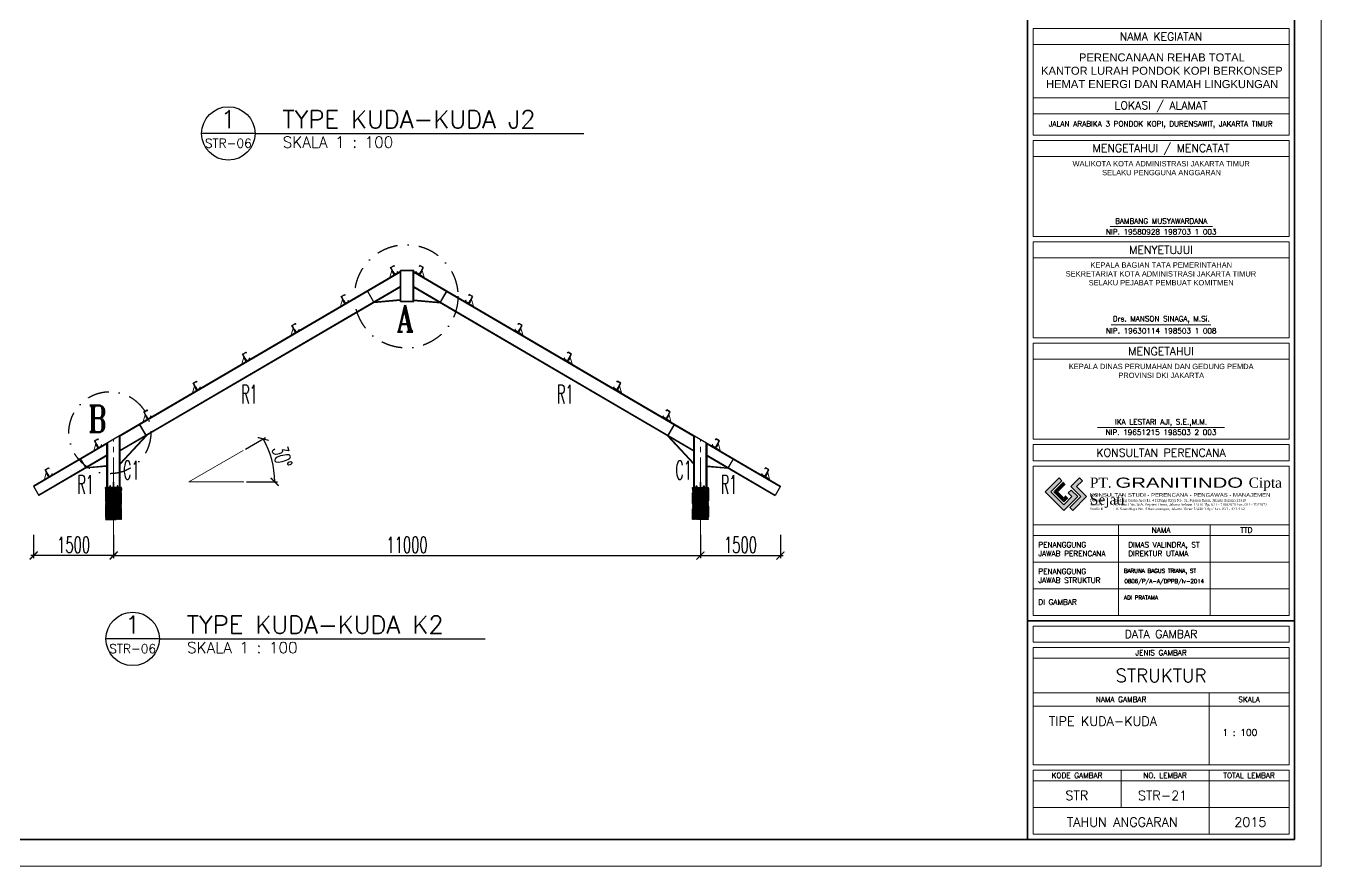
# Model space of a CAD drawing. Header units: inches. Extents: x 266054 to 836293, y -258454 to -102650.
# Drawn here: x 373188 to 397465, y -258441 to -242691 of the extents above; entities that cross this region are included whole.
import ezdxf
from ezdxf.enums import TextEntityAlignment as Align

# ---------------------------------------------------------------- set-up
doc = ezdxf.new("R2010")
doc.units = ezdxf.units.IN
doc.header["$LTSCALE"] = 800
doc.header["$MEASUREMENT"] = 0
for name, pattern in [('CENTER2', [1.125, 0.75, -0.125, 0.125, -0.125]), ('DASHDOT', [1, 0.5, -0.25, 0, -0.25]), ('HIDDEN', [0.375, 0.25, -0.125])]:
    doc.linetypes.add(name, pattern=pattern)
for name, color, linetype in [('03-GRS', 3, 'Continuous'), ('Balok', 4, 'HIDDEN'), ('HAT', 8, 'Continuous'), ('KOL', 5, 'Continuous'), ('LOGO', 7, 'Continuous'), ('TEXT', 4, 'Continuous'), ('TEXT1', 7, 'Continuous'), ('WF', 3, 'Continuous')]:
    doc.layers.add(name, color=color, linetype=linetype)
for name, color, linetype, lineweight in [('AS', 8, 'CENTER2', 5), ('atap', 7, 'Continuous', 20), ('DIM', 251, 'Continuous', 0), ('DM', 8, 'Continuous', 5), ('GRS KOP', 1, 'Continuous', 35), ('hacht', 8, 'Continuous', 5), ('kop', 7, 'Continuous', 20), ('NOT', 7, 'Continuous', 15), ('TX1', 7, 'Continuous', 0)]:
    doc.layers.add(name, color=color, linetype=linetype, lineweight=lineweight)
doc.styles.add('BARU', font='arial.ttf')
doc.styles.add('DICK STYLE 100', font='romans.shx', dxfattribs={"width": 0.6, "height": 300})
doc.styles.add('ROMAND', font='romant.shx', dxfattribs={"width": 0.75, "height": 300})
doc.styles.add('ROMANS', font='romans.shx', dxfattribs={"width": 0.8, "height": 0.25})
doc.styles.add('S', font='SIMPLEX', dxfattribs={"width": 1.1})
doc.styles.get("Standard").update_dxf_attribs({"font": 'romans.shx'})
doc.dimstyles.new('100 A', dxfattribs={"dimtxt": 250, "dimasz": 150, "dimexe": 50, "dimexo": 50, "dimgap": 50, "dimtad": 1, "dimdec": 0, "dimrnd": 1, "dimtxsty": 'DICK STYLE 100', "dimblk": 'ARCHTICK', "dimcen": 100, "dimdle": 50, "dimclrd": 18, "dimclre": 18, "dimclrt": 7, "dimadec": 0, "dimazin": 2, "dimtfac": 1, "dimtdec": 0, "dimtix": 1, "dimtmove": 0, "dimatfit": 3, "dimfxl": 0, "dimarcsym": 0})

# ---------------------------------------------------------------- blocks, each defined once
blk = doc.blocks.new('_ArchTick')
at = {"layer": 'LOGO', "color": 0, "const_width": 0.15}
blk.add_lwpolyline([(-0.5, -0.5), (0.5, 0.5)], dxfattribs=at)
blk = doc.blocks.new('*D193')
at = {"layer": 'Defpoints', "color": 0, "ltscale": 5}
for p in [(374832, -252183), (385832, -252183), (385832, -252620)]:
    blk.add_point(p, dxfattribs=at)
at = {"layer": 'hacht', "color": 18, "lineweight": -2, "ltscale": 5}
for p, q in [((374832, -252233), (374832, -252670)), ((385832, -252233), (385832, -252670)), ((374782, -252620), (385882, -252620))]:
    blk.add_line(p, q, dxfattribs=at)
at = {"layer": 'hacht', "color": 18, "lineweight": -2, "ltscale": 5, "xscale": 150, "yscale": 150, "zscale": 150, "rotation": 180}
blk.add_blockref('_ArchTick', (374832, -252620), dxfattribs=at)
at = {"layer": 'hacht', "color": 18, "lineweight": -2, "ltscale": 5, "xscale": 150, "yscale": 150, "zscale": 150}
blk.add_blockref('_ArchTick', (385832, -252620), dxfattribs=at)
at = {"layer": 'hacht', "color": 7, "ltscale": 5, "insert": (380332, -252420), "char_height": 300, "attachment_point": 5, "style": 'DICK STYLE 100'}
blk.add_mtext('11000', dxfattribs=at)
blk = doc.blocks.new('A$C58C93239')
at = {"layer": '03-GRS'}
for p, q in [((-662, 1348), (-12, 1721)), ((-662, 1348), (-12, 1721)), ((83, 46), (-662, 1348)), ((83, 46), (-662, 1348)), ((-619, 1336), (-23, 1677)), ((-619, 1336), (-23, 1677)), ((94, 90), (-619, 1336)), ((94, 90), (-619, 1336)), ((-444, 805), (-374, 845)), ((-444, 805), (-374, 845)), ((3, 24), (-444, 805)), ((3, 24), (-444, 805)), ((-267, 399), (-74, 510)), ((-267, 399), (-74, 510)), ((60, 1531), (-23, 1677)), ((60, 1531), (-23, 1677)), ((88, 1547), (-12, 1721)), ((88, 1547), (-12, 1721)), ((60, 1531), (88, 1547)), ((60, 1531), (88, 1547)), ((83, 46), (734, 419)), ((83, 46), (734, 419)), ((122, -23), (83, 46)), ((122, -23), (83, 46)), ((94, 90), (690, 431)), ((94, 90), (690, 431)), ((606, 577), (634, 593)), ((606, 577), (634, 593)), ((690, 431), (606, 577)), ((690, 431), (606, 577)), ((734, 419), (634, 593)), ((734, 419), (634, 593)), ((-785, -450), (-4, -3)), ((-785, -450), (-4, -3)), ((-746, -520), (-785, -450)), ((-746, -520), (-785, -450)), ((-746, -520), (122, -23)), ((-746, -520), (122, -23))]:
    blk.add_line(p, q, dxfattribs=at)
blk.add_ellipse((-14, 14), major_axis=(-14.1, 14.1), ratio=1, start_param=2.8759802, end_param=4.4467765, dxfattribs=at)
blk.add_ellipse((-14, 14), major_axis=(-14.1, 14.1), ratio=1, start_param=2.8759802, end_param=4.4467765, dxfattribs=at)
at = {"layer": 'atap', "color": 2}
for p, q in [((-444, 805), (-785, -450)), ((-327, 503), (-133, 614)), ((-327, 503), (-267, 399)), ((-267, 399), (-74, 510)), ((-208, 295), (-14, 406)), ((-208, 295), (-14, 406)), ((-208, 295), (-148, 191)), ((-148, 191), (46, 302)), ((-133, 614), (-74, 510)), ((-14, 406), (46, 302))]:
    blk.add_line(p, q, dxfattribs=at)
blk = doc.blocks.new('GORDING 150')
at = {"layer": 'Balok', "color": 1, "ltscale": 0.5, "xscale": 0.09999999997671699, "yscale": 0.09999999997671699, "zscale": 0.09999999997671699}
blk.add_blockref('A$C58C93239', (13, -48), dxfattribs=at)
blk = doc.blocks.new('*D194')
at = {"layer": 'Defpoints', "color": 0, "ltscale": 5}
for p in [(373332, -252183), (374832, -252183), (373332, -252620)]:
    blk.add_point(p, dxfattribs=at)
at = {"layer": 'hacht', "color": 18, "lineweight": -2, "ltscale": 5}
for p, q in [((373332, -252233), (373332, -252670)), ((374832, -252233), (374832, -252670)), ((374882, -252620), (373282, -252620))]:
    blk.add_line(p, q, dxfattribs=at)
at = {"layer": 'hacht', "color": 18, "lineweight": -2, "ltscale": 5, "xscale": 150, "yscale": 150, "zscale": 150, "rotation": 180}
blk.add_blockref('_ArchTick', (373332, -252620), dxfattribs=at)
at = {"layer": 'hacht', "color": 18, "lineweight": -2, "ltscale": 5, "xscale": 150, "yscale": 150, "zscale": 150}
blk.add_blockref('_ArchTick', (374832, -252620), dxfattribs=at)
at = {"layer": 'hacht', "color": 7, "ltscale": 5, "insert": (374082, -252420), "char_height": 300, "attachment_point": 5, "style": 'DICK STYLE 100'}
blk.add_mtext('1500', dxfattribs=at)
blk = doc.blocks.new('Ndtpd')
at = {"lineweight": -3}
blk.add_line((0.747, 0), (-0.747, 0), dxfattribs=at)
blk.add_circle((0, 0), 0.747, dxfattribs=at)
at = {"color": 10, "lineweight": -3, "style": 'S', "width": 1.1, "flags": 4}
blk.add_attdef('NO', text='', height=0.5, dxfattribs=at).set_placement((0, 0.148), align=Align.CENTER)
blk.add_attdef('NDTPD', (1.516, 0.148), '', height=0.5, dxfattribs=at)
at = {"color": 5, "lineweight": -3, "style": 'S', "width": 1.1, "flags": 4}
blk.add_attdef('NOLBR', text='', height=0.3, dxfattribs=at).set_placement((0, -0.398), align=Align.CENTER)
blk.add_attdef('SKALA', (1.523, -0.398), '', height=0.3, dxfattribs=at)
blk = doc.blocks.new('*D195')
at = {"layer": 'Defpoints', "color": 0, "ltscale": 5}
for p in [(385832, -252183), (387332, -252183), (387332, -252620)]:
    blk.add_point(p, dxfattribs=at)
at = {"layer": 'hacht', "color": 18, "lineweight": -2, "ltscale": 5}
for p, q in [((385832, -252233), (385832, -252670)), ((387332, -252233), (387332, -252670)), ((385782, -252620), (387382, -252620))]:
    blk.add_line(p, q, dxfattribs=at)
at = {"layer": 'hacht', "color": 18, "lineweight": -2, "ltscale": 5, "xscale": 150, "yscale": 150, "zscale": 150, "rotation": 180}
blk.add_blockref('_ArchTick', (385832, -252620), dxfattribs=at)
at = {"layer": 'hacht', "color": 18, "lineweight": -2, "ltscale": 5, "xscale": 150, "yscale": 150, "zscale": 150}
blk.add_blockref('_ArchTick', (387332, -252620), dxfattribs=at)
at = {"layer": 'hacht', "color": 7, "ltscale": 5, "insert": (386582, -252420), "char_height": 300, "attachment_point": 5, "style": 'DICK STYLE 100'}
blk.add_mtext('1500', dxfattribs=at)
blk = doc.blocks.new('logo granitindo baru')
at = {"layer": 'LOGO'}
for points in [[(1.03, 1.463), (0.916, 1.574), (0.366, 1.024), (1.1, 0.289), (1.652, 0.843), (1.392, 1.098), (1.281, 0.987), (1.423, 0.84), (1.102, 0.519), (0.594, 1.025)], [(1.721, 1.576), (1.381, 1.236), (1.771, 0.842), (1.341, 0.407), (1.454, 0.294), (2.001, 0.844), (1.609, 1.237), (1.835, 1.464)]]:
    blk.add_hatch(color=8, dxfattribs=at).paths.add_polyline_path(points)
at = {"layer": 'Defpoints'}
blk.add_point((9.7, 0), dxfattribs=at)
at = {"layer": 'LOGO'}
blk.add_lwpolyline([(1.03, 1.463), (0.916, 1.574), (0.366, 1.024), (1.1, 0.289), (1.652, 0.843), (1.392, 1.098), (1.281, 0.987), (1.423, 0.84), (1.102, 0.519), (0.594, 1.025), (1.03, 1.463), (0.916, 1.574)], dxfattribs=at)
at = {"layer": 'LOGO', "lineweight": 0}
blk.add_lwpolyline([(1.721, 1.576), (1.381, 1.236), (1.771, 0.842), (1.341, 0.407), (1.454, 0.294), (2.001, 0.844), (1.609, 1.237), (1.835, 1.464), (1.721, 1.576)], dxfattribs=at)
at = {"layer": 'LOGO', "lineweight": 13}
for points in [[(1.089, 1.403), (0.713, 1.026), (1.101, 0.638), (1.258, 0.794)], [(1.112, 1.38), (0.759, 1.026), (1.101, 0.683), (1.235, 0.817)], [(1.134, 1.357), (0.803, 1.026), (1.101, 0.728), (1.213, 0.839)], [(1.157, 1.334), (0.85, 1.026), (1.101, 0.775), (1.189, 0.863)]]:
    blk.add_lwpolyline(points, dxfattribs=at)
at = {"layer": 'LOGO', "insert": (2.134, 1.589), "char_height": 0.4, "width": 7.66452, "attachment_point": 1}
blk.add_mtext('{\\fTimes New Roman|b0|i0|c0|p18;PT. \\fCityBlueprint|b0|i0|c2|p2;\\W1.5;GRANITINDO \\fTimes New Roman|b0|i0|c0|p18;\\W1;Cipta Sejati}', dxfattribs=at)
at = {"layer": 'LOGO', "insert": (2.134, 0.975), "char_height": 0.1, "attachment_point": 1}
blk.add_mtext_dynamic_manual_height_columns('{\\f@Arial Unicode MS|b0|i0|c0|p34;\\H1.4x;\\W1.2;KONSULTAN STUDI - PERENCANA - PENGAWAS - MANAJEMEN\\fTimes New Roman|b0|i0|c0|p18;\\P\\pt0.9;\\H0.71429x;\\W1;Domisili ^I: Gedung Graha Arsa Lt. 4 Jl.Siaga Raya No. 31, Pejaten Barat, Jakarta Selatan 12510\\PStudio I ^I: Jl. Batu I No. 36A, Pejaten Timur, Jakarta Selatan 12510 Tlp. 021 - 71082879 Fax. 021 - 7972072\\PStudio II          : Jl. Sawo Raya No. 4 Rawamangun, Jakarta Timur 13220 Telp / Fax. 021 - 4717152}', width=9.56937, gutter_width=0, heights=[1.67], dxfattribs=at)
blk = doc.blocks.new('kop')
at = {"layer": 'GRS KOP'}
for p, q in [((73, 1), (73, 54)), ((83, 1), (83, 54)), ((73, 9.2), (83, 9.2))]:
    blk.add_line(p, q, dxfattribs=at)
blk.add_lwpolyline([(1, 54), (83, 54), (83, 1), (1, 1)], close=True, dxfattribs=at)
at = {"layer": 'kop', "color": 7}
for p in [(84, 55), (84, 55), (0, 0)]:
    blk.add_line(p, (84, 0), dxfattribs=at)
at = {"layer": 'kop'}
for p, q in [((73.2, 27.4), (73.2, 31.4)), ((82.8, 31.4), (73.2, 31.4)), ((82.8, 27.4), (82.8, 31.4)), ((82.8, 30.8), (73.2, 30.8)), ((82.8, 28.8), (73.2, 28.8)), ((82.8, 28.2), (73.2, 28.2)), ((82.8, 27.4), (73.2, 27.4)), ((73.2, 23.6), (73.2, 27.2)), ((82.8, 27.2), (73.2, 27.2)), ((82.8, 23.6), (82.8, 27.2)), ((82.8, 26.6), (73.2, 26.6)), ((76.089, 23.976), (79.928, 23.976)), ((82.8, 23.6), (73.2, 23.6)), ((73.2, 19.8), (73.2, 23.4)), ((82.8, 23.4), (73.2, 23.4)), ((82.8, 19.8), (82.8, 23.4)), ((82.8, 22.8), (73.2, 22.8)), ((76.127, 20.296), (79.863, 20.296)), ((82.8, 19.8), (73.2, 19.8)), ((73.2, 16), (73.2, 19.6)), ((82.8, 19.6), (73.2, 19.6)), ((82.8, 16), (82.8, 19.6)), ((82.8, 19), (73.2, 19)), ((82.8, 16), (73.2, 16)), ((73.2, 9.4), (73.2, 15)), ((82.8, 15), (73.2, 15)), ((82.8, 9.4), (82.8, 15)), ((82.8, 12.8), (73.2, 12.8)), ((76.4, 9.4), (76.4, 12.8)), ((79.842, 9.4), (79.842, 12.8)), ((82.8, 12.4), (73.2, 12.4)), ((73.2, 12.4), (73.2, 11.4)), ((82.8, 11.4), (73.2, 11.4)), ((82.8, 10.4), (73.2, 10.4)), ((82.8, 9.4), (73.2, 9.4)), ((73.2, 7.8), (82.8, 7.8)), ((73.2, 6.5), (82.8, 6.5)), ((79.8, 3.8), (79.8, 6.5)), ((73.2, 6), (82.8, 6)), ((76.5, 2.2), (76.5, 3.6)), ((79.8, 1.2), (79.8, 3.6)), ((73.2, 3.2), (82.8, 3.2)), ((73.2, 2.2), (82.8, 2.2))]:
    blk.add_line(p, q, dxfattribs=at)
blk.add_lwpolyline([(75.615, 16.449), (80.377, 16.449)], dxfattribs=at)
for points in [[(73.2, 15.2), (82.8, 15.2), (82.8, 15.8), (73.2, 15.8)], [(73.2, 8.4), (82.8, 8.4), (82.8, 9), (73.2, 9)], [(73.2, 3.8), (82.8, 3.8), (82.8, 8.2), (73.2, 8.2)], [(73.2, 1.2), (82.8, 1.2), (82.8, 3.6), (73.2, 3.6)]]:
    blk.add_lwpolyline(points, close=True, dxfattribs=at)
at = {"xscale": 0.9500000000000454, "yscale": 0.9500000000000454, "zscale": 0.9500000000000454}
blk.add_blockref('logo granitindo baru', (73.307, 13.056), dxfattribs=at)
at = {"layer": 'kop'}
for s, height, p in [('NAMA KEGIATAN', 0.3, (78, 31.1)), ('LOKASI / ALAMAT', 0.3, (78, 28.5)), ('JALAN ARABIKA 3 PONDOK KOPI, DURENSAWIT, JAKARTA TIMUR', 0.2, (77.986, 27.8)), ('MENGETAHUI / MENCATAT', 0.3, (78, 26.9)), ('BAMBANG MUSYAWARDANA', 0.19926, (78.007, 24.183)), ('NIP. 19580928 198703 1 003', 0.19926, (78.007, 23.78)), ('MENYETUJUI', 0.3, (78, 23.1)), ('Drs. MANSON SINAGA, M.Si.', 0.19926, (78.009, 20.496)), ('NIP. 19630114 198503 1 008', 0.19926, (78.009, 20.071)), ('MENGETAHUI', 0.3, (78, 19.3)), ('IKA LESTARI AJI, S.E.,M.M.', 0.2, (77.999, 16.625)), ('NIP. 19651215 198503 2 003', 0.2, (77.999, 16.264)), ('KONSULTAN PERENCANA', 0.3, (78, 15.5)), ('NAMA', 0.2, (78, 12.6)), ('TTD', 0.2, (81.2, 12.6)), ('DATA GAMBAR', 0.3, (78, 8.7)), ('JENIS GAMBAR', 0.2, (78, 8)), ('STRUKTUR', 0.5, (78, 7.146)), ('NAMA GAMBAR', 0.2, (76.5, 6.25)), ('SKALA', 0.2, (81.3, 6.25)), ('KODE GAMBAR', 0.2, (74.85, 3.4)), ('NO. LEMBAR', 0.2, (78.15, 3.4)), ('TOTAL LEMBAR', 0.2, (81.3, 3.4)), ('STR', 0.35, (74.844, 2.65)), ('TAHUN ANGGARAN', 0.35, (76.545, 1.65)), ('2015', 0.35, (81.349, 1.65))]:
    blk.add_text(s, height=height, dxfattribs=at).set_placement(p, align=Align.MIDDLE)
blk.add_text('0806/P/A-A/DPPB/Iv-2014', height=0.15, dxfattribs=at).set_placement((78.122, 10.609), align=Align.CENTER)
at = {"layer": 'kop', "attachment_point": 1, "style": 'BARU'}
for s, width, insert, char_height in [('\\pi1.4591;PERENCANAAN REHAB TOTAL\\P\\pi0.039313;KANTOR LURAH PONDOK KOPI BERKONSEP\\P\\pi0.2239;HEMAT ENERGI DAN RAMAH LINGKUNGAN', 9.08886, (73.464, 30.469), 0.3), ('\\pi0.65609;WALIKOTA KOTA ADMINISTRASI JAKARTA TIMUR\\P\\pi1.7645;SELAKU PENGGUNA ANGGARAN', 7.94943, (74.027, 26.434), 0.2), ('\\pi1.5072;KEPALA BAGIAN TATA PEMERINTAHAN\\P\\pi0.57794;SEKRETARIAT KOTA ADMINISTRASI JAKARTA TIMUR\\P\\pi1.4412;SELAKU PEJABAT PEMBUAT KOMITMEN', 8.28085, (73.847, 22.638), 0.2), ('\\pi0.5226;KEPALA DINAS PERUMAHAN DAN GEDUNG PEMDA \\P\\pi2.3784;PROVINSI DKI JAKARTA', 7.94943, (74.022, 18.833), 0.2)]:
    blk.add_mtext_dynamic_manual_height_columns(s, width=width, gutter_width=1.5, heights=[0], dxfattribs=dict(at, insert=insert, char_height=char_height))
at = {"layer": 'kop', "attachment_point": 1}
for s, insert, char_height, width in [('PENANGGUNG\\PJAWAB PERENCANA', (73.4, 12.15), 0.2, 8.33062), ('DIMAS VALINDRA, ST\\PDIREKTUR UTAMA', (76.77, 12.15), 0.2, 8.16499), ('PENANGGUNG\\PJAWAB STRUKTUR', (73.4, 11.15), 0.2, 8.79211), ('BARUNA BAGUS TRIANA, ST', (76.609, 11.143), 0.15, 4.04264), ('DI GAMBAR', (73.4, 10), 0.2, 7.59768), ('ADI PRATAMA', (76.609, 10.143), 0.15, 4.04264)]:
    blk.add_mtext(s, dxfattribs=dict(at, insert=insert, char_height=char_height, width=width))
at = {"layer": 'kop', "style": 'BARU', "flags": 4}
for p, height in [((73.8, 5.4), 0.35), ((80.303, 5.382), 0.25), ((73.8, 4.9), 0.35), ((80.303, 4.882), 0.25), ((73.8, 4.4), 0.35), ((80.303, 4.382), 0.25)]:
    blk.add_attdef('-', p, '', height=height, dxfattribs=at)
at = {"layer": 'kop', "flags": 4}
for tag, p in [('AR-00', (78.057, 2.648)), ('00', (81.238, 2.647))]:
    blk.add_attdef(tag, text='', height=0.35, dxfattribs=at).set_placement(p, align=Align.MIDDLE)
blk = doc.blocks.new('*D214')
at = {"layer": 'Defpoints', "color": 0, "ltscale": 5}
for p in [(377263, -250649), (377827, -250958), (376242, -251238), (376242, -251238), (377271, -251238)]:
    blk.add_point(p, dxfattribs=at)
at = {"layer": 'hacht', "color": 18, "lineweight": -2, "ltscale": 5}
for p, q in [((377306, -250624), (377679, -250408)), ((377321, -251238), (377901, -251238))]:
    blk.add_line(p, q, dxfattribs=at)
blk.add_arc((376242, -251238), 1609, 360, 30, dxfattribs=at)
at = {"layer": 'hacht', "color": 18, "lineweight": -2, "ltscale": 5, "xscale": 150, "yscale": 150, "zscale": 150}
for p, rotation in [((377636, -250433), 120.0000000000145), ((377851, -251238), 269.999999999998)]:
    blk.add_blockref('_ArchTick', p, dxfattribs=dict(at, rotation=rotation))
at = {"layer": 'hacht', "color": 7, "ltscale": 5, "insert": (377990, -250769), "char_height": 300, "attachment_point": 5, "rotation": 285, "style": 'DICK STYLE 100'}
blk.add_mtext('30°', dxfattribs=at)

msp = doc.modelspace()

# ---------------------------------------------------------------- hatches: boundary and pattern name
at = {"layer": 'hacht', "ltscale": 0.01}
h = msp.add_hatch(dxfattribs=at)
h.set_pattern_fill('ANSI37,_O', color=256, scale=5)
h.set_pattern_definition([(45, (-1711612.524, -624422.228), (-11.22532015, 11.22532015), []), (135, (-1711612.524, -624422.228), (-11.22532015, -11.22532015), [])])
h.paths.add_polyline_path([(374681.5, -251943.1), (374981.5, -251943.1), (374981.5, -251393.1), (374681.5, -251393.1)])
h = msp.add_hatch(dxfattribs=at)
h.set_pattern_fill('ANSI37,_O', color=256, scale=5)
h.set_pattern_definition([(135, (2472275.602, -624422.228), (11.22532015, 11.22532015), []), (45, (2472275.602, -624422.228), (11.22532015, -11.22532015), [])])
h.paths.add_polyline_path([(385981.5, -251943.1), (385681.5, -251943.1), (385681.5, -251393.1), (385981.5, -251393.1)])
at = {"layer": 'HAT'}
h = msp.add_hatch(dxfattribs=at)
h.set_pattern_fill('ANSI31', color=256, scale=100, style=0)
h.set_pattern_definition([(45, (-120393.661, -178291.308), (-8.83883476, 8.83883476), [])])
h.paths.add_polyline_path([(374925.6, -251363.1), (374737.6, -251363.1), (374737.6, -251393.1), (374925.6, -251393.1)])
h.paths.add_polyline_path([(374681.5, -251363.1), (374681.5, -251393.1), (374725.6, -251393.1), (374725.6, -251363.1)])
h.paths.add_polyline_path([(374981.5, -251393.1), (374981.5, -251363.1), (374937.6, -251363.1), (374937.6, -251393.1)])
h = msp.add_hatch(dxfattribs=at)
h.set_pattern_fill('ANSI31', color=256, scale=100, style=0)
h.set_pattern_definition([(135, (881056.739, -178291.308), (8.83883476, 8.83883476), [])])
h.paths.add_polyline_path([(385737.4, -251363.1), (385925.4, -251363.1), (385925.4, -251393.1), (385737.4, -251393.1)])
h.paths.add_polyline_path([(385981.5, -251363.1), (385981.5, -251393.1), (385937.4, -251393.1), (385937.4, -251363.1)])
h.paths.add_polyline_path([(385681.5, -251393.1), (385681.5, -251363.1), (385725.4, -251363.1), (385725.4, -251393.1)])

# ---------------------------------------------------------------- linework, layer by layer
at = {"color": 8}
for p, q in [((374681.5, -251363.1), (374681.5, -251393.1)), ((374981.5, -251363.1), (374981.5, -251393.1)), ((385681.5, -251363.1), (385681.5, -251393.1)), ((385981.5, -251363.1), (385981.5, -251393.1))]:
    msp.add_line(p, q, dxfattribs=at)
at = {"linetype": 'DASHDOT'}
for centre, radius in [((380318, -247759.7), 968.4), ((374761.5, -250316.4), 768.4)]:
    msp.add_circle(centre, radius, dxfattribs=at)
at = {"layer": 'AS'}
for p, q in [((374831.5, -252279.9), (374831.5, -250443.1)), ((385831.5, -252279.9), (385831.5, -250443.1))]:
    msp.add_line(p, q, dxfattribs=at)
at = {"layer": 'Balok'}
for points in [[(374681.5, -251943.1), (374981.5, -251943.1), (374981.5, -251393.1), (374681.5, -251393.1)], [(385981.5, -251943.1), (385681.5, -251943.1), (385681.5, -251393.1), (385981.5, -251393.1)]]:
    msp.add_lwpolyline(points, close=True, dxfattribs=at)
at = {"layer": 'DIM', "color": 0, "linetype": 'Continuous'}
for p, q in [((374836.5, -251243.1), (374826.5, -251243.1)), ((374826.5, -251343.1), (374826.5, -251243.1)), ((374836.5, -251343.1), (374836.5, -251243.1)), ((385826.5, -251243.1), (385836.5, -251243.1)), ((385826.5, -251343.1), (385826.5, -251243.1)), ((385836.5, -251343.1), (385836.5, -251243.1))]:
    msp.add_line(p, q, dxfattribs=at)
at = {"layer": 'DM'}
for p, q in [((374775.1, -251315.5), (374763.1, -251316.3)), ((374775.1, -251317.1), (374763.1, -251317.9)), ((374763.1, -251319.4), (374775.1, -251318.7)), ((374763.1, -251321), (374775.1, -251320.3)), ((374763.1, -251322.6), (374775.1, -251321.9)), ((374763.1, -251324.2), (374775.1, -251323.5)), ((374763.1, -251325.7), (374775.1, -251325.1)), ((374763.1, -251327.3), (374775.1, -251326.7)), ((374763.1, -251328.9), (374775.1, -251328.3)), ((374763.1, -251330.5), (374775.1, -251329.9)), ((374763.1, -251332), (374775.1, -251331.5)), ((374763.1, -251333.6), (374775.1, -251333.1)), ((374763.1, -251335.2), (374775.1, -251334.7)), ((374774.3, -251316.4), (374763.9, -251317)), ((374774.3, -251318), (374763.9, -251318.6)), ((374763.9, -251320.2), (374774.3, -251319.6)), ((374763.9, -251321.8), (374774.3, -251321.2)), ((374763.9, -251323.3), (374774.3, -251322.8)), ((374763.9, -251324.9), (374774.3, -251324.4)), ((374763.9, -251326.5), (374774.3, -251326)), ((374763.9, -251328.1), (374774.3, -251327.6)), ((374763.9, -251329.6), (374774.3, -251329.2)), ((374763.9, -251331.2), (374774.3, -251330.8)), ((374763.9, -251332.8), (374774.3, -251332.4)), ((374763.9, -251334.4), (374774.3, -251334)), ((374912.6, -251315.5), (374900.6, -251316.3)), ((374912.6, -251317.1), (374900.6, -251317.9)), ((374900.6, -251319.4), (374912.6, -251318.7)), ((374900.6, -251321), (374912.6, -251320.3)), ((374900.6, -251322.6), (374912.6, -251321.9)), ((374900.6, -251324.2), (374912.6, -251323.5)), ((374900.6, -251325.7), (374912.6, -251325.1)), ((374900.6, -251327.3), (374912.6, -251326.7)), ((374900.6, -251328.9), (374912.6, -251328.3)), ((374900.6, -251330.5), (374912.6, -251329.9)), ((374900.6, -251332), (374912.6, -251331.5)), ((374900.6, -251333.6), (374912.6, -251333.1)), ((374900.6, -251335.2), (374912.6, -251334.7)), ((374911.8, -251316.4), (374901.4, -251317)), ((374911.8, -251318), (374901.4, -251318.6)), ((374901.4, -251320.2), (374911.8, -251319.6)), ((374901.4, -251321.8), (374911.8, -251321.2)), ((374901.4, -251323.3), (374911.8, -251322.8)), ((374901.4, -251324.9), (374911.8, -251324.4)), ((374901.4, -251326.5), (374911.8, -251326)), ((374901.4, -251328.1), (374911.8, -251327.6)), ((374901.4, -251329.6), (374911.8, -251329.2)), ((374901.4, -251331.2), (374911.8, -251330.8)), ((374901.4, -251332.8), (374911.8, -251332.4)), ((374901.4, -251334.4), (374911.8, -251334)), ((385750.4, -251315.5), (385762.4, -251316.3)), ((385750.4, -251317.1), (385762.4, -251317.9)), ((385762.4, -251319.4), (385750.4, -251318.7)), ((385762.4, -251321), (385750.4, -251320.3)), ((385762.4, -251322.6), (385750.4, -251321.9)), ((385762.4, -251324.2), (385750.4, -251323.5)), ((385762.4, -251325.7), (385750.4, -251325.1)), ((385762.4, -251327.3), (385750.4, -251326.7)), ((385762.4, -251328.9), (385750.4, -251328.3)), ((385762.4, -251330.5), (385750.4, -251329.9)), ((385762.4, -251332), (385750.4, -251331.5)), ((385762.4, -251333.6), (385750.4, -251333.1)), ((385762.4, -251335.2), (385750.4, -251334.7)), ((385751.2, -251316.4), (385761.6, -251317)), ((385751.2, -251318), (385761.6, -251318.6)), ((385761.6, -251320.2), (385751.2, -251319.6)), ((385761.6, -251321.8), (385751.2, -251321.2)), ((385761.6, -251323.3), (385751.2, -251322.8)), ((385761.6, -251324.9), (385751.2, -251324.4)), ((385761.6, -251326.5), (385751.2, -251326)), ((385761.6, -251328.1), (385751.2, -251327.6)), ((385761.6, -251329.6), (385751.2, -251329.2)), ((385761.6, -251331.2), (385751.2, -251330.8)), ((385761.6, -251332.8), (385751.2, -251332.4)), ((385761.6, -251334.4), (385751.2, -251334)), ((385887.9, -251315.5), (385899.9, -251316.3)), ((385887.9, -251317.1), (385899.9, -251317.9)), ((385899.9, -251319.4), (385887.9, -251318.7)), ((385899.9, -251321), (385887.9, -251320.3)), ((385899.9, -251322.6), (385887.9, -251321.9)), ((385899.9, -251324.2), (385887.9, -251323.5)), ((385899.9, -251325.7), (385887.9, -251325.1)), ((385899.9, -251327.3), (385887.9, -251326.7)), ((385899.9, -251328.9), (385887.9, -251328.3)), ((385899.9, -251330.5), (385887.9, -251329.9)), ((385899.9, -251332), (385887.9, -251331.5)), ((385899.9, -251333.6), (385887.9, -251333.1)), ((385899.9, -251335.2), (385887.9, -251334.7)), ((385888.7, -251316.4), (385899.1, -251317)), ((385888.7, -251318), (385899.1, -251318.6)), ((385899.1, -251320.2), (385888.7, -251319.6)), ((385899.1, -251321.8), (385888.7, -251321.2)), ((385899.1, -251323.3), (385888.7, -251322.8)), ((385899.1, -251324.9), (385888.7, -251324.4)), ((385899.1, -251326.5), (385888.7, -251326)), ((385899.1, -251328.1), (385888.7, -251327.6)), ((385899.1, -251329.6), (385888.7, -251329.2)), ((385899.1, -251331.2), (385888.7, -251330.8)), ((385899.1, -251332.8), (385888.7, -251332.4)), ((385899.1, -251334.4), (385888.7, -251334))]:
    msp.add_line(p, q, dxfattribs=at)
at = {"layer": 'hacht', "ltscale": 5}
for p, q in [((379705.3, -247870.2), (379588.1, -247669.9)), ((379712.2, -247866.1), (379595.1, -247665.9)), ((380950.8, -247866.1), (381068, -247665.9)), ((380957.8, -247870.2), (381074.9, -247669.9)), ((375434.9, -250369.3), (375317.7, -250169)), ((375441.8, -250365.2), (375324.6, -250165)), ((385221.3, -250365.2), (385338.5, -250165)), ((385228.2, -250369.3), (385345.4, -250169)), ((376242.2, -251237.6), (377262.6, -250648.5)), ((374303.7, -250974.4), (374210.8, -250815.6)), ((374310.6, -250970.4), (374217.7, -250811.6)), ((386352.4, -250970.4), (386445.4, -250811.6)), ((386359.3, -250974.4), (386452.3, -250815.6)), ((376242.2, -251237.6), (377271.1, -251237.6))]:
    msp.add_line(p, q, dxfattribs=at)
at = {"layer": 'KOL'}
for p, q in [((374981.5, -251343.1), (374681.5, -251343.1)), ((374681.5, -251363.1), (374681.5, -251343.1)), ((374981.5, -251363.1), (374681.5, -251363.1)), ((374981.5, -251393.1), (374681.5, -251393.1)), ((374981.5, -251363.1), (374981.5, -251343.1)), ((385681.5, -251343.1), (385981.5, -251343.1)), ((385681.5, -251363.1), (385681.5, -251343.1)), ((385681.5, -251363.1), (385981.5, -251363.1)), ((385681.5, -251393.1), (385981.5, -251393.1)), ((385981.5, -251363.1), (385981.5, -251343.1))]:
    msp.add_line(p, q, dxfattribs=at)
at = {"layer": 'NOT', "lineweight": -3}
for p, q in [((377482.4, -244707.3), (383644, -244707.3)), ((375689.4, -254182.1), (381798.2, -254182.1))]:
    msp.add_line(p, q, dxfattribs=at)
at = {"layer": 'TEXT1'}
for points in [[(374755.1, -251343.1), (374755.1, -251341.5), (374783.1, -251341.5), (374783.1, -251343.1)], [(374764.1, -251336.2), (374760.4, -251335.5), (374759.1, -251336.2), (374759.1, -251340.7), (374760.4, -251341.5), (374764.1, -251340.7)], [(374759.1, -251335.5), (374759.1, -251341.5), (374779.1, -251341.5), (374779.1, -251335.5)], [(374771.6, -251335.5), (374769.1, -251335.5), (374766.6, -251335.5), (374764.1, -251336.2), (374764.1, -251340.7), (374766.6, -251341.5), (374769.1, -251341.5), (374771.6, -251341.5), (374774.1, -251340.7), (374774.1, -251336.2)], [(374774.1, -251336.2), (374777.9, -251335.5), (374779.1, -251336.2), (374779.1, -251340.7), (374777.9, -251341.5), (374774.1, -251340.7)], [(374892.6, -251343.1), (374892.6, -251341.5), (374920.6, -251341.5), (374920.6, -251343.1)], [(374901.6, -251336.2), (374897.9, -251335.5), (374896.6, -251336.2), (374896.6, -251340.7), (374897.9, -251341.5), (374901.6, -251340.7)], [(374916.6, -251335.5), (374916.6, -251341.5), (374896.6, -251341.5), (374896.6, -251335.5)], [(374904.1, -251335.5), (374906.6, -251335.5), (374909.1, -251335.5), (374911.6, -251336.2), (374911.6, -251340.7), (374909.1, -251341.5), (374906.6, -251341.5), (374904.1, -251341.5), (374901.6, -251340.7), (374901.6, -251336.2)], [(374911.6, -251336.2), (374915.4, -251335.5), (374916.6, -251336.2), (374916.6, -251340.7), (374915.4, -251341.5), (374911.6, -251340.7)], [(385770.4, -251343.1), (385770.4, -251341.5), (385742.4, -251341.5), (385742.4, -251343.1)], [(385751.4, -251336.2), (385747.7, -251335.5), (385746.4, -251336.2), (385746.4, -251340.7), (385747.7, -251341.5), (385751.4, -251340.7)], [(385746.4, -251335.5), (385746.4, -251341.5), (385766.4, -251341.5), (385766.4, -251335.5)], [(385758.9, -251335.5), (385756.4, -251335.5), (385753.9, -251335.5), (385751.4, -251336.2), (385751.4, -251340.7), (385753.9, -251341.5), (385756.4, -251341.5), (385758.9, -251341.5), (385761.4, -251340.7), (385761.4, -251336.2)], [(385761.4, -251336.2), (385765.2, -251335.5), (385766.4, -251336.2), (385766.4, -251340.7), (385765.2, -251341.5), (385761.4, -251340.7)], [(385907.9, -251343.1), (385907.9, -251341.5), (385879.9, -251341.5), (385879.9, -251343.1)], [(385888.9, -251336.2), (385885.2, -251335.5), (385883.9, -251336.2), (385883.9, -251340.7), (385885.2, -251341.5), (385888.9, -251340.7)], [(385903.9, -251335.5), (385903.9, -251341.5), (385883.9, -251341.5), (385883.9, -251335.5)], [(385891.4, -251335.5), (385893.9, -251335.5), (385896.4, -251335.5), (385898.9, -251336.2), (385898.9, -251340.7), (385896.4, -251341.5), (385893.9, -251341.5), (385891.4, -251341.5), (385888.9, -251340.7), (385888.9, -251336.2)], [(385898.9, -251336.2), (385902.7, -251335.5), (385903.9, -251336.2), (385903.9, -251340.7), (385902.7, -251341.5), (385898.9, -251340.7)]]:
    msp.add_lwpolyline(points, close=True, dxfattribs=at)
for points in [[(374774.4, -251335.5), (374775.1, -251334.7), (374774.3, -251334), (374775.1, -251333.1), (374774.3, -251332.4), (374775.1, -251331.5), (374774.3, -251330.8), (374775.1, -251329.9), (374774.3, -251329.2), (374775.1, -251328.3), (374774.3, -251327.6), (374775.1, -251326.7), (374774.3, -251326), (374775.1, -251325.1), (374774.3, -251324.4), (374775.1, -251323.5), (374774.3, -251322.8), (374775.1, -251321.9), (374774.3, -251321.2), (374775.1, -251320.3), (374774.3, -251319.6), (374775.1, -251318.7), (374774.3, -251318), (374775.1, -251317.1), (374774.3, -251316.4), (374775.1, -251315.5), (374763.9, -251315.5), (374763.1, -251316.3), (374763.9, -251317), (374763.1, -251317.9), (374763.9, -251318.6), (374763.1, -251319.4), (374763.9, -251320.2), (374763.1, -251321), (374763.9, -251321.8), (374763.1, -251322.6), (374763.9, -251323.3), (374763.1, -251324.2), (374763.9, -251324.9), (374763.1, -251325.7), (374763.9, -251326.5), (374763.1, -251327.3), (374763.9, -251328.1), (374763.1, -251328.9), (374763.9, -251329.6), (374763.1, -251330.5), (374763.9, -251331.2), (374763.1, -251332), (374763.9, -251332.8), (374763.1, -251333.6), (374763.9, -251334.4), (374763.1, -251335.2), (374763.5, -251335.5)], [(374763.1, -251335.5), (374763.1, -251878.5)], [(374775.1, -251343.1), (374775.1, -251335.5)], [(374775.1, -251878.5), (374775.1, -251363.1)], [(374911.9, -251335.5), (374912.6, -251334.7), (374911.8, -251334), (374912.6, -251333.1), (374911.8, -251332.4), (374912.6, -251331.5), (374911.8, -251330.8), (374912.6, -251329.9), (374911.8, -251329.2), (374912.6, -251328.3), (374911.8, -251327.6), (374912.6, -251326.7), (374911.8, -251326), (374912.6, -251325.1), (374911.8, -251324.4), (374912.6, -251323.5), (374911.8, -251322.8), (374912.6, -251321.9), (374911.8, -251321.2), (374912.6, -251320.3), (374911.8, -251319.6), (374912.6, -251318.7), (374911.8, -251318), (374912.6, -251317.1), (374911.8, -251316.4), (374912.6, -251315.5), (374901.4, -251315.5), (374900.6, -251316.3), (374901.4, -251317), (374900.6, -251317.9), (374901.4, -251318.6), (374900.6, -251319.4), (374901.4, -251320.2), (374900.6, -251321), (374901.4, -251321.8), (374900.6, -251322.6), (374901.4, -251323.3), (374900.6, -251324.2), (374901.4, -251324.9), (374900.6, -251325.7), (374901.4, -251326.5), (374900.6, -251327.3), (374901.4, -251328.1), (374900.6, -251328.9), (374901.4, -251329.6), (374900.6, -251330.5), (374901.4, -251331.2), (374900.6, -251332), (374901.4, -251332.8), (374900.6, -251333.6), (374901.4, -251334.4), (374900.6, -251335.2), (374901, -251335.5)], [(374900.6, -251343.1), (374900.6, -251335.5)], [(374900.6, -251878.5), (374900.6, -251363.1)], [(374912.6, -251335.5), (374912.6, -251878.5)], [(385751.2, -251335.5), (385750.4, -251334.7), (385751.2, -251334), (385750.4, -251333.1), (385751.2, -251332.4), (385750.4, -251331.5), (385751.2, -251330.8), (385750.4, -251329.9), (385751.2, -251329.2), (385750.4, -251328.3), (385751.2, -251327.6), (385750.4, -251326.7), (385751.2, -251326), (385750.4, -251325.1), (385751.2, -251324.4), (385750.4, -251323.5), (385751.2, -251322.8), (385750.4, -251321.9), (385751.2, -251321.2), (385750.4, -251320.3), (385751.2, -251319.6), (385750.4, -251318.7), (385751.2, -251318), (385750.4, -251317.1), (385751.2, -251316.4), (385750.4, -251315.5), (385761.6, -251315.5), (385762.4, -251316.3), (385761.6, -251317), (385762.4, -251317.9), (385761.6, -251318.6), (385762.4, -251319.4), (385761.6, -251320.2), (385762.4, -251321), (385761.6, -251321.8), (385762.4, -251322.6), (385761.6, -251323.3), (385762.4, -251324.2), (385761.6, -251324.9), (385762.4, -251325.7), (385761.6, -251326.5), (385762.4, -251327.3), (385761.6, -251328.1), (385762.4, -251328.9), (385761.6, -251329.6), (385762.4, -251330.5), (385761.6, -251331.2), (385762.4, -251332), (385761.6, -251332.8), (385762.4, -251333.6), (385761.6, -251334.4), (385762.4, -251335.2), (385762.1, -251335.5)], [(385750.4, -251335.5), (385750.4, -251878.5)], [(385762.4, -251343.1), (385762.4, -251335.5)], [(385762.4, -251878.5), (385762.4, -251363.1)], [(385888.7, -251335.5), (385887.9, -251334.7), (385888.7, -251334), (385887.9, -251333.1), (385888.7, -251332.4), (385887.9, -251331.5), (385888.7, -251330.8), (385887.9, -251329.9), (385888.7, -251329.2), (385887.9, -251328.3), (385888.7, -251327.6), (385887.9, -251326.7), (385888.7, -251326), (385887.9, -251325.1), (385888.7, -251324.4), (385887.9, -251323.5), (385888.7, -251322.8), (385887.9, -251321.9), (385888.7, -251321.2), (385887.9, -251320.3), (385888.7, -251319.6), (385887.9, -251318.7), (385888.7, -251318), (385887.9, -251317.1), (385888.7, -251316.4), (385887.9, -251315.5), (385899.1, -251315.5), (385899.9, -251316.3), (385899.1, -251317), (385899.9, -251317.9), (385899.1, -251318.6), (385899.9, -251319.4), (385899.1, -251320.2), (385899.9, -251321), (385899.1, -251321.8), (385899.9, -251322.6), (385899.1, -251323.3), (385899.9, -251324.2), (385899.1, -251324.9), (385899.9, -251325.7), (385899.1, -251326.5), (385899.9, -251327.3), (385899.1, -251328.1), (385899.9, -251328.9), (385899.1, -251329.6), (385899.9, -251330.5), (385899.1, -251331.2), (385899.9, -251332), (385899.1, -251332.8), (385899.9, -251333.6), (385899.1, -251334.4), (385899.9, -251335.2), (385899.6, -251335.5)], [(385887.9, -251343.1), (385887.9, -251335.5)], [(385887.9, -251878.5), (385887.9, -251363.1)], [(385899.9, -251335.5), (385899.9, -251878.5)]]:
    msp.add_lwpolyline(points, dxfattribs=at)
at = {"layer": 'WF', "ltscale": 10}
for p, q in [((380206.5, -247297.6), (373331.5, -251320.9)), ((380206.5, -247308.1), (374956.5, -250380.4)), ((380206.5, -247857.3), (380206.5, -247278.1)), ((380456.5, -247278.1), (380206.5, -247278.1)), ((380206.5, -247857.3), (380206.5, -247278.1)), ((380206.5, -247278.1), (380456.5, -247278.1)), ((380215.5, -247857.3), (380215.5, -247278.1)), ((380215.5, -247857.3), (380215.5, -247278.1)), ((380447.5, -247857.3), (380447.5, -247278.1)), ((380447.5, -247857.3), (380447.5, -247278.1)), ((380456.5, -247857.3), (380456.5, -247278.1)), ((380456.5, -247857.3), (380456.5, -247278.1)), ((380456.5, -247297.6), (387331.5, -251320.9)), ((380456.5, -247308.1), (385706.5, -250380.4)), ((380206.5, -247576.9), (374956.5, -250649.2)), ((380206.5, -247587.3), (374956.5, -250659.6)), ((380456.5, -247576.9), (385706.5, -250649.2)), ((380456.5, -247587.3), (385706.5, -250659.6)), ((380206.5, -247837.3), (379706.5, -247879.9)), ((380205.8, -247828.3), (379724.6, -247869.3)), ((380456.5, -247857.3), (380206.5, -247857.3)), ((380206.5, -247857.3), (380456.5, -247857.3)), ((380456.5, -247837.3), (380956.5, -247879.9)), ((380457.3, -247828.3), (380938.5, -247869.3)), ((374706.5, -250525.5), (373335.6, -251327.8)), ((374706.5, -251343.1), (374706.5, -250516.2)), ((374721.5, -251343.1), (374721.5, -250507.5)), ((374941.5, -251343.1), (374941.5, -250378.7)), ((374956.5, -250909.6), (375456.5, -250367)), ((374956.5, -251343.1), (374956.5, -250369.9)), ((374956.5, -250896.3), (375430, -250382.6)), ((385706.5, -250909.6), (385206.5, -250367)), ((385706.5, -250896.3), (385233.1, -250382.6)), ((385706.5, -251343.1), (385706.5, -250369.9)), ((385721.5, -251343.1), (385721.5, -250378.7)), ((385941.5, -251343.1), (385941.5, -250507.5)), ((385956.5, -251343.1), (385956.5, -250516.2)), ((385956.5, -250525.5), (387327.5, -251327.8)), ((374706.5, -250738.7), (373428.5, -251486.6)), ((374706.5, -250748), (373432.6, -251493.5)), ((385956.5, -250738.7), (387234.6, -251486.6)), ((385956.5, -250748), (387230.5, -251493.5)), ((374706.5, -250948), (374306.5, -250982.1)), ((374706.5, -250940), (374322.6, -250972.7)), ((385956.5, -250940), (386340.5, -250972.7)), ((385956.5, -250948), (386356.5, -250982.1)), ((373331.5, -251320.9), (373432.6, -251493.5)), ((387331.5, -251320.9), (387230.5, -251493.5))]:
    msp.add_line(p, q, dxfattribs=at)

# ---------------------------------------------------------------- block references
at = {"layer": 'kop'}
ref = msp.add_blockref('kop', (355464.9, -258441), dxfattribs=dict(at, xscale=500, yscale=500, zscale=500))
ref.add_attrib('-', 'TIPE KUDA-KUDA', (392363.4, -255814.7), dxfattribs={"height": 175, "flags": 4})
ref.add_attrib('-', '1 : 100', (395616.7, -256000.2), dxfattribs={"height": 125, "flags": 4})
ref.add_attrib('AR-00', 'STR-21', dxfattribs={"height": 174.99, "flags": 4}).set_placement((394493.4, -257117.1), align=Align.MIDDLE)
at = {"layer": 'NOT', "lineweight": -3}
ref = msp.add_blockref('Ndtpd', (376982.4, -244707.3), dxfattribs=dict(at, xscale=669.3440428376198, yscale=669.3440428376198, zscale=669.3440428380154))
ref.add_attrib('NO', '1', dxfattribs={"layer": '0', "lineweight": -3, "height": 333.3, "flags": 4}).set_placement((376982.1, -244608.6), align=Align.CENTER)
ref.add_attrib('NDTPD', 'TYPE KUDA-KUDA J2', (377997.1, -244608.6), dxfattribs={"layer": '0', "lineweight": -3, "height": 333.333, "flags": 4})
ref.add_attrib('NOLBR', 'STR-06', dxfattribs={"layer": '0', "lineweight": -3, "height": 166.67, "flags": 4}).set_placement((376982.1, -244974), align=Align.CENTER)
ref.add_attrib('SKALA', 'SKALA 1 : 100', (378001.9, -244974), dxfattribs={"layer": '0', "lineweight": -3, "height": 208.333, "flags": 4})
ref = msp.add_blockref('Ndtpd', (375189.4, -254182.1), dxfattribs=dict(at, xscale=669.3440428376198, yscale=669.3440428376198, zscale=669.3440428380154))
ref.add_attrib('NO', '1', dxfattribs={"layer": '0', "lineweight": -3, "height": 333.3, "flags": 4}).set_placement((375189.1, -254083.4), align=Align.CENTER)
ref.add_attrib('NDTPD', 'TYPE KUDA-KUDA K2', (376204.1, -254083.4), dxfattribs={"layer": '0', "lineweight": -3, "height": 333.333, "flags": 4})
ref.add_attrib('NOLBR', 'STR-06', dxfattribs={"layer": '0', "lineweight": -3, "height": 166.67, "flags": 4}).set_placement((375189.1, -254448.8), align=Align.CENTER)
ref.add_attrib('SKALA', 'SKALA 1 : 100', (376208.9, -254448.8), dxfattribs={"layer": '0', "lineweight": -3, "height": 208.333, "flags": 4})
at = {"layer": 'WF', "linetype": 'Continuous', "ltscale": 5, "rotation": 0.2184740067863285}
for p in [(380077.3, -247308.4), (379152.3, -247849.7), (378227.3, -248391), (377302.3, -248932.3), (376377.3, -249473.6), (375452.3, -250015), (374527.3, -250556.3), (373602.3, -251097.6)]:
    msp.add_blockref('GORDING 150', p, dxfattribs=at)
at = {"layer": 'WF', "linetype": 'Continuous', "ltscale": 5, "xscale": -1, "rotation": 359.7815259932136}
for p in [(380585.8, -247308.4), (381510.8, -247849.7), (382435.8, -248391), (383360.8, -248932.3), (384285.8, -249473.6), (385210.8, -250015), (386135.8, -250556.3), (387060.8, -251097.6)]:
    msp.add_blockref('GORDING 150', p, dxfattribs=at)

# ---------------------------------------------------------------- texts
at = {"layer": 'TEXT', "style": 'ROMANS', "width": 0.5}
for s, p in [('R1', (377222.3, -249592.7)), ('R1', (383140.8, -249592.7)), ('C1', (375010.1, -251017.3)), ('C1', (385361.3, -251017.3)), ('R1', (374150.1, -251285.2)), ('R1', (386212.9, -251285.2))]:
    msp.add_text(s, height=350, dxfattribs=at).set_placement(p, align=Align.MIDDLE_LEFT)
at = {"layer": 'TX1', "style": 'ROMAND', "width": 0.75}
for s, p in [('A', (380137.2, -248424.9)), ('B', (374351.6, -250306.1))]:
    msp.add_text(s, height=500, dxfattribs=at).set_placement(p)

# ---------------------------------------------------------------- dimensions: what is measured, and where the dimension line sits
at = {"layer": 'hacht', "ltscale": 5}
dim = msp.add_angular_dim_2l(base=(377827.1, -250958.2), line1=((376242.2, -251237.6), (377262.6, -250648.5)), line2=((376242.2, -251237.6), (377271.1, -251237.6)), dimstyle='100 A', dxfattribs=at)
dim.commit()
dim.dimension.update_dxf_attribs({"geometry": '*D214', "text_midpoint": (377989.9, -250769.4)})
dim = msp.add_linear_dim(base=(373331.5, -252619.9), p1=(374831.5, -252183.2), p2=(373331.5, -252183.2), angle=180, dimstyle='100 A', dxfattribs=at)
dim.commit()
dim.dimension.update_dxf_attribs({"geometry": '*D194', "text_midpoint": (374081.5, -252419.9)})
for base, p1, p2, picture, middle in [((385831.5, -252619.9), (374831.5, -252183.2), (385831.5, -252183.2), '*D193', (380331.5, -252419.9)), ((387331.5, -252619.9), (385831.5, -252183.2), (387331.5, -252183.2), '*D195', (386581.5, -252419.9))]:
    dim = msp.add_linear_dim(base=base, p1=p1, p2=p2, dimstyle='100 A', dxfattribs=at)
    dim.commit()
    dim.dimension.update_dxf_attribs({"geometry": picture, "text_midpoint": middle})

doc.saveas('drawing.dxf')
